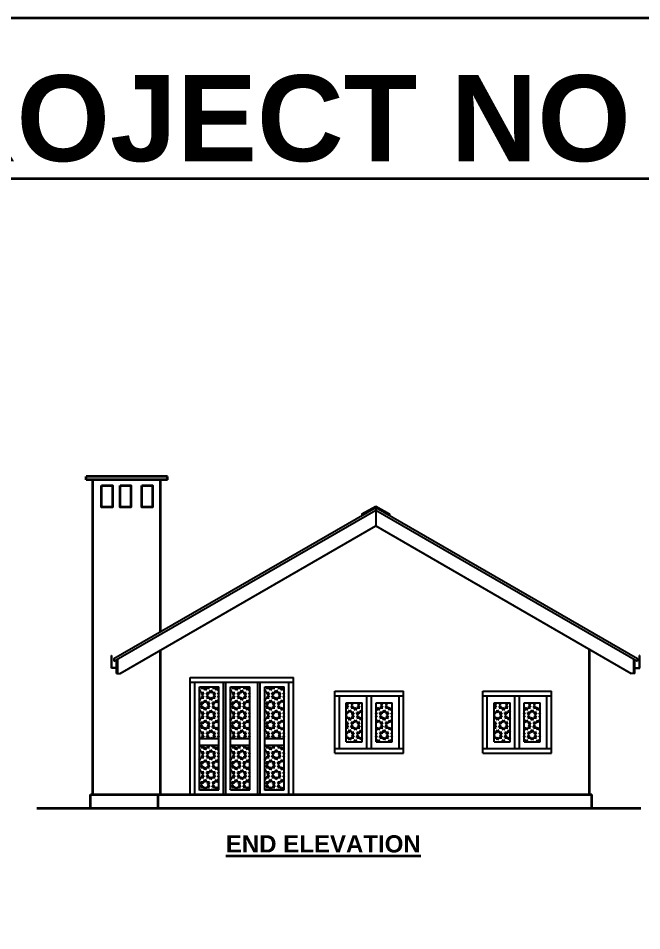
# Model space of a CAD drawing. Header units: inches. Extents: x -5041 to 2538, y -658 to 1746.
# Drawn here: x -4205 to -3661, y 611 to 1406 of the extents above; entities that cross this region are included whole.
import ezdxf

# ---------------------------------------------------------------- set-up
doc = ezdxf.new("R2010")
doc.units = ezdxf.units.IN
doc.header["$MEASUREMENT"] = 0
for name, color, linetype, lineweight in [('Openings', 200, 'Continuous', 25), ('Roof', 122, 'Continuous', 25), ('Wall', 20, 'Continuous', 35)]:
    doc.layers.add(name, color=color, linetype=linetype, lineweight=lineweight)
doc.styles.add('1.25 ft', font='arial.ttf', dxfattribs={"height": 15})
pattern_1 = [(0, (-280.8437, 0), (0, 4.330127), [2.5, -2.5]), (60, (-280.8437, 0), (-3.75, 2.1650635), [2.5, -2.5]), (120, (-279.5937, 2.165), (-3.75, -2.1650635), [2.5, -2.5])]

msp = doc.modelspace()

# ---------------------------------------------------------------- hatches: boundary and pattern name
at = {"layer": 'Wall'}
h = msp.add_hatch(dxfattribs=at)
h.set_pattern_fill('STARS', color=256, scale=20)
h.set_pattern_definition(pattern_1)
h.paths.add_polyline_path([(-4047.11815, 778.5994), (-4030.11815, 778.5994), (-4030.11815, 823.5994), (-4047.11815, 823.5994)])
h.paths.add_polyline_path([(-4030.11815, 772.5994), (-4047.11815, 772.5994), (-4047.11815, 733.5994), (-4030.11815, 733.5994)])
h = msp.add_hatch(dxfattribs=at)
h.set_pattern_fill('STARS', color=256, scale=20)
h.set_pattern_definition([(0, (-253.8437, -2e-13), (0, 4.330127), [2.5, -2.5]), (60, (-253.8437, -2e-13), (-3.75, 2.1650635), [2.5, -2.5]), (120, (-252.5937, 2.165), (-3.75, -2.1650635), [2.5, -2.5])])
h.paths.add_polyline_path([(-4020.11815, 778.5994), (-4003.11815, 778.5994), (-4003.11815, 823.5994), (-4020.11815, 823.5994)])
h.paths.add_polyline_path([(-4003.11815, 772.5994), (-4020.11815, 772.5994), (-4020.11815, 733.5994), (-4003.11815, 733.5994)])
h = msp.add_hatch(dxfattribs=at)
h.set_pattern_fill('STARS', color=256, scale=20)
h.set_pattern_definition([(0, (-223.8437, -2e-13), (0, 4.330127), [2.5, -2.5]), (60, (-223.8437, -2e-13), (-3.75, 2.1650635), [2.5, -2.5]), (120, (-222.5937, 2.165), (-3.75, -2.1650635), [2.5, -2.5])])
h.paths.add_polyline_path([(-3990.11815, 778.5994), (-3973.11815, 778.5994), (-3973.11815, 823.5994), (-3990.11815, 823.5994)])
h.paths.add_polyline_path([(-3973.11815, 772.5994), (-3990.11815, 772.5994), (-3990.11815, 733.5994), (-3973.11815, 733.5994)])
h = msp.add_hatch(dxfattribs=at)
h.set_pattern_fill('STARS', color=256, scale=20)
h.set_pattern_definition([(0, (-409.8437, 0), (0, 4.330127), [2.5, -2.5]), (60, (-409.8437, 0), (-3.75, 2.1650635), [2.5, -2.5]), (120, (-408.5937, 2.165), (-3.75, -2.1650635), [2.5, -2.5])])
h.paths.add_polyline_path([(-3919.10422, 775.5994), (-3905.10422, 775.5994), (-3905.10422, 809.5994), (-3919.10422, 809.5994)])
h.paths.add_polyline_path([(-3893.10422, 775.5994), (-3879.10422, 775.5994), (-3879.10422, 809.5994), (-3893.10422, 809.5994)])
h = msp.add_hatch(dxfattribs=at)
h.set_pattern_fill('STARS', color=256, scale=20)
h.set_pattern_definition(pattern_1)
h.paths.add_polyline_path([(-3790.10422, 775.5994), (-3776.10422, 775.5994), (-3776.10422, 809.5994), (-3790.10422, 809.5994)])
h.paths.add_polyline_path([(-3764.10422, 775.5994), (-3750.10422, 775.5994), (-3750.10422, 809.5994), (-3764.10422, 809.5994)])

# ---------------------------------------------------------------- linework, layer by layer
at = {"layer": 'Openings'}
for p, q in [((-4055.11815, 831.5994), (-3965.11815, 831.5994)), ((-4055.11815, 729.5994), (-4055.11815, 831.5994)), ((-4055.11815, 827.5994), (-3965.11815, 827.5994)), ((-4051.11815, 729.5994), (-4051.11815, 827.5994)), ((-4026.11815, 729.5994), (-4026.11815, 827.5994)), ((-4024.11815, 729.5994), (-4024.11815, 827.5994)), ((-4024.11815, 729.5994), (-4024.11815, 827.5994)), ((-3996.11815, 729.5994), (-3996.11815, 827.5994)), ((-3994.11815, 729.5994), (-3994.11815, 827.5994)), ((-3994.11815, 729.5994), (-3994.11815, 827.5994)), ((-3969.11815, 729.5994), (-3969.11815, 827.5994)), ((-3965.11815, 729.5994), (-3965.11815, 831.5994)), ((-4047.11815, 733.5994), (-4047.11815, 823.5994)), ((-4047.11815, 823.5994), (-4030.11815, 823.5994)), ((-4030.11815, 733.5994), (-4030.11815, 823.5994)), ((-4020.11815, 823.5994), (-4003.11815, 823.5994)), ((-4020.11815, 733.5994), (-4020.11815, 823.5994)), ((-4003.11815, 733.5994), (-4003.11815, 823.5994)), ((-3990.11815, 823.5994), (-3973.11815, 823.5994)), ((-3990.11815, 733.5994), (-3990.11815, 823.5994)), ((-3973.11815, 733.5994), (-3973.11815, 823.5994)), ((-3929.10422, 819.5994), (-3869.10422, 819.5994)), ((-3929.10422, 765.5994), (-3929.10422, 819.5994)), ((-3869.10422, 765.5994), (-3869.10422, 819.5994)), ((-3800.10422, 819.5994), (-3740.10422, 819.5994)), ((-3800.10422, 765.5994), (-3800.10422, 819.5994)), ((-3740.10422, 765.5994), (-3740.10422, 819.5994)), ((-3929.10422, 815.5994), (-3869.10422, 815.5994)), ((-3929.10422, 815.5994), (-3869.10422, 815.5994)), ((-3925.10422, 769.5994), (-3925.10422, 815.5994)), ((-3901.10422, 769.5994), (-3901.10422, 815.5994)), ((-3897.10422, 769.5994), (-3897.10422, 815.5994)), ((-3873.10422, 769.5994), (-3873.10422, 815.5994)), ((-3800.10422, 815.5994), (-3740.10422, 815.5994)), ((-3796.10422, 769.5994), (-3796.10422, 815.5994)), ((-3772.10422, 769.5994), (-3772.10422, 815.5994)), ((-3768.10422, 769.5994), (-3768.10422, 815.5994)), ((-3744.10422, 769.5994), (-3744.10422, 815.5994)), ((-3919.10422, 809.5994), (-3905.10422, 809.5994)), ((-3919.10422, 775.5994), (-3919.10422, 809.5994)), ((-3905.10422, 775.5994), (-3905.10422, 809.5994)), ((-3893.10422, 809.5994), (-3879.10422, 809.5994)), ((-3893.10422, 775.5994), (-3893.10422, 809.5994)), ((-3879.10422, 775.5994), (-3879.10422, 809.5994)), ((-3790.10422, 775.5994), (-3790.10422, 809.5994)), ((-3790.10422, 809.5994), (-3776.10422, 809.5994)), ((-3776.10422, 775.5994), (-3776.10422, 809.5994)), ((-3764.10422, 809.5994), (-3750.10422, 809.5994)), ((-3764.10422, 775.5994), (-3764.10422, 809.5994)), ((-3750.10422, 775.5994), (-3750.10422, 809.5994)), ((-4047.11815, 778.5994), (-4030.11815, 778.5994)), ((-4047.11815, 772.5994), (-4030.11815, 772.5994)), ((-4020.11815, 778.5994), (-4003.11815, 778.5994)), ((-4020.11815, 772.5994), (-4003.11815, 772.5994)), ((-3990.11815, 778.5994), (-3973.11815, 778.5994)), ((-3990.11815, 772.5994), (-3973.11815, 772.5994)), ((-3919.10422, 775.5994), (-3905.10422, 775.5994)), ((-3893.10422, 775.5994), (-3879.10422, 775.5994)), ((-3790.10422, 775.5994), (-3776.10422, 775.5994)), ((-3764.10422, 775.5994), (-3750.10422, 775.5994)), ((-3929.10422, 769.5994), (-3869.10422, 769.5994)), ((-3929.10422, 769.5994), (-3869.10422, 769.5994)), ((-3929.10422, 765.5994), (-3869.10422, 765.5994)), ((-3800.10422, 769.5994), (-3740.10422, 769.5994)), ((-3800.10422, 765.5994), (-3740.10422, 765.5994)), ((-4047.11815, 733.5994), (-4030.11815, 733.5994)), ((-4020.11815, 733.5994), (-4003.11815, 733.5994)), ((-3990.11815, 733.5994), (-3973.11815, 733.5994))]:
    msp.add_line(p, q, dxfattribs=at)
at = {"layer": 'Roof'}
for p, q in [((-4121.7308, 848.09899), (-3893.39208, 979.93041)), ((-3905.39208, 974.15691), (-3893.39208, 981.08511)), ((-3893.39208, 981.08511), (-3881.39208, 974.15691)), ((-3893.39208, 979.93041), (-3665.05337, 848.09899)), ((-3893.39208, 979.93041), (-3893.39208, 977.62101)), ((-4121.7308, 845.78959), (-3893.39208, 977.62101)), ((-3905.39208, 974.15691), (-3905.39208, 973.00221)), ((-3893.39208, 977.62101), (-3665.05337, 845.78959)), ((-3893.39208, 977.62101), (-3893.39208, 963.7646)), ((-3881.39208, 974.15691), (-3881.39208, 973.00221)), ((-4116.13201, 835.16565), (-3893.39208, 963.7646)), ((-3893.39208, 963.7646), (-3670.65216, 835.16565)), ((-4123.6474, 839.62481), (-4123.6474, 850.70233)), ((-4123.6474, 850.70233), (-4123.3474, 850.70233)), ((-4123.3474, 839.92481), (-4123.3474, 850.70233)), ((-4121.7308, 848.09899), (-4121.7308, 845.78959)), ((-4119.3474, 835.16565), (-4119.3474, 847.16565)), ((-4119.3474, 847.16565), (-4118.3474, 847.16565)), ((-4118.3474, 835.16565), (-4118.3474, 847.16565)), ((-3668.43677, 840.81479), (-3668.43677, 847.16565)), ((-3668.43677, 835.16565), (-3668.43677, 847.16565)), ((-3667.43677, 847.16565), (-3668.43677, 847.16565)), ((-3667.43677, 835.16565), (-3667.43677, 847.16565)), ((-3665.05337, 848.09899), (-3665.05337, 845.78959)), ((-3663.43677, 839.92481), (-3663.43677, 850.70233)), ((-3663.13677, 850.70233), (-3663.43677, 850.70233)), ((-3663.13677, 839.62481), (-3663.13677, 850.70233)), ((-4119.3474, 839.62481), (-4123.6474, 839.62481)), ((-4119.3474, 839.92481), (-4123.3474, 839.92481)), ((-3667.43677, 839.92481), (-3663.43677, 839.92481)), ((-3667.43677, 839.62481), (-3663.13677, 839.62481)), ((-4119.3474, 835.16565), (-4116.13201, 835.16565)), ((-3667.43677, 835.16565), (-3670.65216, 835.16565))]:
    msp.add_line(p, q, dxfattribs=at)
at = {"layer": 'Wall'}
for p, q in [((-4145.96885, 1003.93041), (-4145.96885, 1006.93041)), ((-4074.96885, 1006.93041), (-4145.96885, 1006.93041)), ((-4074.96885, 1003.93041), (-4145.96885, 1003.93041)), ((-4139.96885, 729.5994), (-4139.96885, 1003.93041)), ((-4080.96885, 871.63291), (-4080.96885, 1003.93041)), ((-4074.96885, 1003.93041), (-4074.96885, 1006.93041)), ((-4080.96885, 729.5994), (-4080.96885, 855.46711)), ((-3706.96885, 729.5994), (-3706.96885, 856.1331)), ((-4141.96885, 729.5994), (-3704.96885, 729.5994)), ((-4141.96885, 717.5994), (-4141.96885, 729.5994)), ((-4082.96885, 717.5994), (-4082.96885, 729.5994)), ((-3704.96885, 717.5994), (-3704.96885, 729.5994)), ((-4188.89775, 717.5994), (-3662.19266, 717.5994))]:
    msp.add_line(p, q, dxfattribs=at)
for points in [[(-2562.42447, 1406.28818), (-5040.687, 1406.28818), (-5040.687, -161.68299), (-2562.42447, -161.68299)], [(-4132.33041, 998.85608), (-4122.88453, 998.85608), (-4122.88453, 980.17515), (-4132.33041, 980.17515)], [(-4116.21685, 998.85608), (-4106.77096, 998.85608), (-4106.77096, 980.17515), (-4116.21685, 980.17515)], [(-4097.45285, 998.85608), (-4088.00697, 998.85608), (-4088.00697, 980.17515), (-4097.45285, 980.17515)]]:
    msp.add_lwpolyline(points, close=True, dxfattribs=at)

# ---------------------------------------------------------------- texts
at = {"layer": 'Wall', "attachment_point": 1, "style": '1.25 ft'}
for s, width, gutter_width, insert, char_height in [('\\pxqc;{\\fArial|b1|i0|c0|p34;\\LPROJECT NO - 02}', 1232.7217644, 375, (-4523.12226, 1356.69786), 75), ('{\\fArial|b1|i0|c0|p34;\\LEND ELEVATION}', 246.5443529, 75, (-4024.10253, 694.10995), 15)]:
    msp.add_mtext_dynamic_manual_height_columns(s, width=width, gutter_width=gutter_width, heights=[0], dxfattribs=dict(at, insert=insert, char_height=char_height))

doc.saveas('drawing.dxf')
